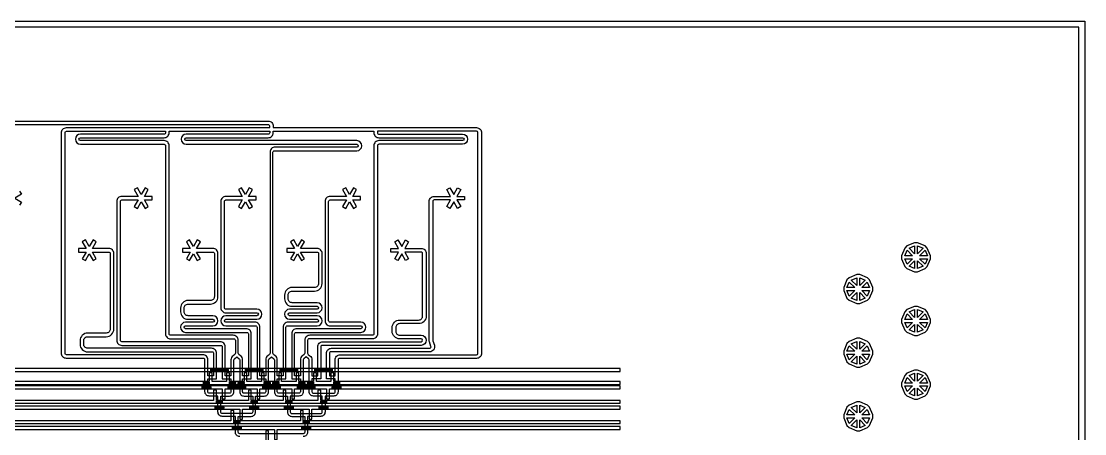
# Model space of a CAD drawing. Extents: x 0 to 194465, y -118660 to 40475.
# Drawn here: x 21262 to 58025, y 26222 to 40475 of the extents above; entities that cross this region are included whole.
import ezdxf

# ---------------------------------------------------------------- set-up
doc = ezdxf.new("R2010")
doc.units = 13
doc.layers.add('Control 2 - Push down', color=1, linetype='Continuous')
doc.layers.add('Flow', color=5, linetype='Continuous')

msp = doc.modelspace()

# ---------------------------------------------------------------- linework, layer by layer
at = {"layer": 'Control 2 - Push down'}
for points in [[(200, 40075.383035), (200, 200), (57825.000002, 200), (57825.000002, 40275.383035), (0, 40275.383035), (0, 40475.383035), (58025.000002, 40475.383035), (58025.000002, 0), (0, 0), (0, 40075.383035)], [(52583.806736, 32639.718339), (52513.096058, 32710.429017), (52244.898006, 32821.520288), (52144.898006, 32821.520288), (51876.699954, 32710.429017), (51805.989276, 32639.718339), (51694.898006, 32371.520288), (51694.898006, 32271.520288), (51805.989276, 32003.322236), (51876.699955, 31932.611558), (52144.898006, 31821.520288), (52244.898006, 31821.520288), (52513.096058, 31932.611558), (52583.806736, 32003.322236), (52694.898006, 32271.520288), (52694.898006, 32371.520288)], [(51803.137226, 32371.520288), (51882.525963, 32563.181653), (52074.187328, 32371.520288)], [(52144.898006, 32442.230966), (51953.236641, 32633.892331), (52144.898006, 32713.281068)], [(52244.898006, 32713.281068), (52436.559371, 32633.892331), (52244.898006, 32442.230966)], [(52507.270049, 32563.181653), (52586.658786, 32371.520288), (52315.608684, 32371.520288)], [(51803.137226, 32271.520288), (52074.187328, 32271.520288), (51882.525963, 32079.858923)], [(51953.236641, 32009.148245), (52144.898006, 32200.80961), (52144.898006, 31929.759508)], [(52244.898006, 31929.759508), (52244.898006, 32200.80961), (52436.559371, 32009.148245)], [(52315.608684, 32271.520288), (52586.658786, 32271.520288), (52507.270049, 32079.858923)], [(50583.806736, 31539.718339), (50513.096058, 31610.429017), (50244.898006, 31721.520288), (50144.898006, 31721.520288), (49876.699955, 31610.429017), (49805.989276, 31539.718339), (49694.898006, 31271.520287), (49694.898006, 31171.520287), (49805.989276, 30903.322236), (49876.699955, 30832.611558), (50144.898006, 30721.520287), (50244.898006, 30721.520287), (50513.096058, 30832.611558), (50583.806736, 30903.322236), (50694.898006, 31171.520288), (50694.898006, 31271.520288)], [(49803.137226, 31271.520288), (49882.525963, 31463.181653), (50074.187328, 31271.520288)], [(50144.898006, 31342.230966), (49953.236641, 31533.892331), (50144.898006, 31613.281068)], [(50244.898006, 31613.281068), (50436.559371, 31533.892331), (50244.898006, 31342.230966)], [(50507.270049, 31463.181653), (50586.658786, 31271.520288), (50315.608684, 31271.520288)], [(49803.137226, 31171.520287), (50074.187328, 31171.520288), (49882.525963, 30979.858922)], [(49953.236641, 30909.148244), (50144.898006, 31100.809609), (50144.898006, 30829.759508)], [(50244.898006, 30829.759508), (50244.898006, 31100.809609), (50436.559371, 30909.148244)], [(50315.608684, 31171.520288), (50586.658786, 31171.520288), (50507.270049, 30979.858922)], [(52583.806736, 30439.718339), (52513.096058, 30510.429017), (52244.898006, 30621.520288), (52144.898006, 30621.520288), (51876.699955, 30510.429017), (51805.989277, 30439.718339), (51694.898006, 30171.520288), (51694.898006, 30071.520288), (51805.989277, 29803.322236), (51876.699955, 29732.611558), (52144.898006, 29621.520288), (52244.898006, 29621.520288), (52513.096058, 29732.611558), (52583.806736, 29803.322236), (52694.898006, 30071.520288), (52694.898006, 30171.520288)], [(52144.898006, 30242.230966), (51953.236641, 30433.892331), (52144.898006, 30513.281068)], [(52244.898006, 30513.281068), (52436.559371, 30433.892331), (52244.898006, 30242.230966)], [(51803.137226, 30171.520288), (51882.525963, 30363.181653), (52074.187328, 30171.520288)], [(52507.270049, 30363.181653), (52586.658786, 30171.520288), (52315.608684, 30171.520288)], [(51803.137226, 30071.520288), (52074.187328, 30071.520288), (51882.525963, 29879.858923)], [(51953.236641, 29809.148245), (52144.898006, 30000.80961), (52144.898006, 29729.759508)], [(52244.898006, 29729.759508), (52244.898006, 30000.80961), (52436.559371, 29809.148245)], [(52315.608684, 30071.520288), (52586.658786, 30071.520288), (52507.27005, 29879.858923)], [(50583.806736, 29339.718339), (50513.096058, 29410.429017), (50244.898006, 29521.520288), (50144.898006, 29521.520288), (49876.699955, 29410.429017), (49805.989277, 29339.718339), (49694.898006, 29071.520287), (49694.898006, 28971.520287), (49805.989277, 28703.322236), (49876.699955, 28632.611558), (50144.898006, 28521.520287), (50244.898006, 28521.520287), (50513.096058, 28632.611558), (50583.806736, 28703.322236), (50694.898006, 28971.520288), (50694.898006, 29071.520288)], [(50144.898006, 29142.230966), (49953.236641, 29333.892331), (50144.898006, 29413.281068)], [(50244.898006, 29413.281068), (50436.559371, 29333.892331), (50244.898006, 29142.230966)], [(49803.137226, 29071.520288), (49882.525963, 29263.181653), (50074.187328, 29071.520288)], [(50507.27005, 29263.181653), (50586.658786, 29071.520288), (50315.608685, 29071.520288)], [(49803.137226, 28971.520287), (50074.187328, 28971.520288), (49882.525963, 28779.858922)], [(49953.236641, 28709.148244), (50144.898006, 28900.809609), (50144.898006, 28629.759508)], [(50244.898006, 28629.759508), (50244.898006, 28900.809609), (50436.559372, 28709.148244)], [(50315.608685, 28971.520288), (50586.658786, 28971.520288), (50507.27005, 28779.858922)], [(41962.498876, 28473.1072), (9590.709554, 28473.1072), (9590.709554, 28473.1072), (9590.709554, 28373.1072), (41962.498876, 28373.1072)], [(52583.806736, 28239.718339), (52513.096058, 28310.429017), (52244.898006, 28421.520288), (52144.898006, 28421.520288), (51876.699955, 28310.429017), (51805.989277, 28239.718339), (51694.898006, 27971.520288), (51694.898006, 27871.520288), (51805.989277, 27603.322236), (51876.699955, 27532.611558), (52144.898007, 27421.520288), (52244.898007, 27421.520288), (52513.096058, 27532.611558), (52583.806736, 27603.322236), (52694.898007, 27871.520288), (52694.898007, 27971.520288)], [(52144.898006, 28042.230966), (51953.236641, 28233.892331), (52144.898006, 28313.281068)], [(52244.898006, 28313.281068), (52436.559372, 28233.892331), (52244.898006, 28042.230966)], [(51803.137226, 27971.520288), (51882.525963, 28163.181653), (52074.187328, 27971.520288)], [(52507.27005, 28163.181653), (52586.658787, 27971.520288), (52315.608685, 27971.520288)], [(41962.498876, 27373.1072), (31612.498876, 27373.1072), (31612.498876, 27723.1072), (31512.498876, 27723.1072), (31512.498876, 27373.1072), (30412.498876, 27373.1072), (30412.498876, 27723.1072), (30312.498876, 27723.1072), (30312.498876, 27373.1072), (29212.498876, 27373.1072), (29212.498876, 27723.1072), (29112.498876, 27723.1072), (29112.498876, 27373.1072), (28012.498876, 27373.1072), (28012.498876, 27723.1072), (27912.498876, 27723.1072), (27912.498876, 27373.1072), (13632.498876, 27373.1072), (13632.498876, 25173.1072), (11590.709554, 25173.1072), (11590.709554, 25073.1072), (13732.498876, 25073.1072), (13732.498876, 27273.1072), (41962.498876, 27273.1072)], [(51803.137226, 27871.520288), (52074.187328, 27871.520288), (51882.525963, 27679.858923)], [(51953.236641, 27609.148245), (52144.898007, 27800.80961), (52144.898007, 27529.759508)], [(52244.898007, 27529.759508), (52244.898007, 27800.80961), (52436.559372, 27609.148245)], [(52315.608685, 27871.520288), (52586.658787, 27871.520288), (52507.27005, 27679.858923)], [(50583.806736, 27139.718339), (50513.096058, 27210.429017), (50244.898007, 27321.520288), (50144.898007, 27321.520288), (49876.699955, 27210.429017), (49805.989277, 27139.718339), (49694.898007, 26871.520287), (49694.898007, 26771.520287), (49805.989277, 26503.322236), (49876.699955, 26432.611558), (50144.898007, 26321.520287), (50244.898007, 26321.520287), (50513.096058, 26432.611558), (50583.806736, 26503.322236), (50694.898007, 26771.520288), (50694.898007, 26871.520288)], [(50144.898007, 26942.230966), (49953.236641, 27133.892331), (50144.898007, 27213.281068)], [(50244.898007, 27213.281068), (50436.559372, 27133.892331), (50244.898007, 26942.230966)], [(14032.498876, 27073.1072), (28812.498876, 27073.1072), (28812.498876, 26723.1072), (28912.498876, 26723.1072), (28912.498876, 27073.1072), (31212.498876, 27073.1072), (31212.498876, 26723.1072), (31312.498876, 26723.1072), (31312.498876, 27073.1072), (41962.498876, 27073.1072), (41962.498876, 27173.1072), (13932.498876, 27173.1072), (13932.498876, 24073.1072), (9590.709554, 24073.1072), (9590.709554, 23973.1072), (14032.498876, 23973.1072)], [(41962.498876, 26573.1072), (41962.498876, 26673.1072), (31012.498876, 26673.1072), (31012.498876, 27023.1072), (30912.498876, 27023.1072), (30912.498876, 26673.1072), (28612.498876, 26673.1072), (28612.498876, 27023.1072), (28512.498876, 27023.1072), (28512.498876, 26673.1072), (14232.498876, 26673.1072), (14232.498876, 22973.1072), (11590.709554, 22973.1072), (11590.709554, 22873.1072), (14332.498876, 22873.1072), (14332.498876, 26573.1072)], [(49803.137227, 26871.520288), (49882.525963, 27063.181653), (50074.187328, 26871.520288)], [(50507.27005, 27063.181653), (50586.658787, 26871.520288), (50315.608685, 26871.520288)], [(41962.498876, 26473.1072), (14532.498876, 26473.1072), (14532.498876, 21873.1072), (9590.709554, 21873.1072), (9590.709554, 21773.1072), (14632.498876, 21773.1072), (14632.498876, 26373.1072), (30012.498876, 26373.1072), (30012.498876, 26023.1072), (30112.498876, 26023.1072), (30112.498876, 26373.1072), (41962.498876, 26373.1072)], [(49803.137227, 26771.520287), (50074.187328, 26771.520288), (49882.525963, 26579.858922)], [(49953.236642, 26509.148244), (50144.898007, 26700.809609), (50144.898007, 26429.759508)], [(50244.898007, 26429.759508), (50244.898007, 26700.809609), (50436.559372, 26509.148244)], [(50315.608685, 26771.520288), (50586.658787, 26771.520288), (50507.27005, 26579.858922)], [(41962.498876, 25873.1072), (41962.498876, 25973.1072), (29812.498876, 25973.1072), (29812.498876, 26323.1072), (29712.498876, 26323.1072), (29712.498876, 25973.1072), (14832.498876, 25973.1072), (14832.498876, 20773.1072), (11590.709554, 20773.1072), (11590.709554, 20673.1072), (14932.498876, 20673.1072), (14932.498876, 25873.1072)]]:
    msp.add_lwpolyline(points, close=True, dxfattribs=at)
for points in [[(13132.498876, 27923.1072), (41962.498876, 27923.1072), (41962.498876, 27923.1072), (41962.498876, 28023.1072), (32062.498876, 28023.1072), (32062.498876, 28323.1072), (31962.498876, 28323.1072), (31962.498876, 28023.1072), (31462.498876, 28023.1072), (31462.498876, 28323.1072), (31362.498876, 28323.1072), (31362.498876, 28023.1072), (30862.498876, 28023.1072), (30862.498876, 28323.1072), (30762.498876, 28323.1072), (30762.498876, 28023.1072), (30262.498876, 28023.1072), (30262.498876, 28323.1072), (30162.498876, 28323.1072), (30162.498876, 28023.1072), (29662.498876, 28023.1072), (29662.498876, 28323.1072), (29562.498876, 28323.1072), (29562.498876, 28023.1072), (29062.498876, 28023.1072), (29062.498876, 28323.1072), (28962.498876, 28323.1072), (28962.498876, 28023.1072), (28462.498876, 28023.1072), (28462.498876, 28323.1072), (28362.498876, 28323.1072), (28362.498876, 28023.1072), (27862.498876, 28023.1072), (27862.498876, 28323.1072), (27762.498876, 28323.1072), (27762.498876, 28023.1072), (13032.498876, 28023.1072)], [(13432.498876, 27773.1072), (28212.498876, 27773.1072), (28212.498876, 27423.1072), (28312.498876, 27423.1072), (28312.498876, 27773.1072), (29412.498876, 27773.1072), (29412.498876, 27423.1072), (29512.498876, 27423.1072), (29512.498876, 27773.1072), (30612.498876, 27773.1072), (30612.498876, 27423.1072), (30712.498876, 27423.1072), (30712.498876, 27773.1072), (31812.498876, 27773.1072), (31812.498876, 27423.1072), (31912.498876, 27423.1072), (31912.498876, 27773.1072), (41962.498876, 27773.1072), (41962.498876, 27873.1072), (41962.498876, 27873.1072), (13332.498876, 27873.1072)]]:
    msp.add_lwpolyline(points, dxfattribs=at)
for points in [[(28399.998876, 28393.1072), (27824.998876, 28393.1072, -0.414214), (27812.498876, 28405.6072), (27812.498876, 28440.6072, -0.414214), (27824.998876, 28453.1072), (28399.998876, 28453.1072, -0.414214), (28412.498876, 28440.6072), (28412.498876, 28405.6072, -0.414214)], [(29599.998876, 28393.1072), (29024.998876, 28393.1072, -0.414214), (29012.498876, 28405.6072), (29012.498876, 28440.6072, -0.414214), (29024.998876, 28453.1072), (29599.998876, 28453.1072, -0.414214), (29612.498876, 28440.6072), (29612.498876, 28405.6072, -0.414214)], [(30799.998876, 28393.1072), (30224.998876, 28393.1072, -0.414214), (30212.498876, 28405.6072), (30212.498876, 28440.6072, -0.414214), (30224.998876, 28453.1072), (30799.998876, 28453.1072, -0.414214), (30812.498876, 28440.6072), (30812.498876, 28405.6072, -0.414214)], [(31999.998876, 28393.1072), (31424.998876, 28393.1072, -0.414214), (31412.498876, 28405.6072), (31412.498876, 28440.6072, -0.414214), (31424.998876, 28453.1072), (31999.998876, 28453.1072, -0.414214), (32012.498876, 28440.6072), (32012.498876, 28405.6072, -0.414214)], [(27574.998876, 27943.1072, -0.414214), (27562.498876, 27955.6072), (27562.498876, 27990.6072, -0.414214), (27574.998876, 28003.1072), (27749.998876, 28003.1072, -0.414214), (27762.498876, 27990.6072), (27762.498876, 27955.6072, -0.414214), (27749.998876, 27943.1072)], [(28474.998876, 27943.1072, -0.414214), (28462.498876, 27955.6072), (28462.498876, 27990.6072, -0.414214), (28474.998876, 28003.1072), (28649.998876, 28003.1072, -0.414214), (28662.498876, 27990.6072), (28662.498876, 27955.6072, -0.414214), (28649.998876, 27943.1072)], [(28774.998876, 27943.1072, -0.414214), (28762.498876, 27955.6072), (28762.498876, 27990.6072, -0.414214), (28774.998876, 28003.1072), (28949.998876, 28003.1072, -0.414214), (28962.498876, 27990.6072), (28962.498876, 27955.6072, -0.414214), (28949.998876, 27943.1072)], [(29674.998876, 27943.1072, -0.414214), (29662.498876, 27955.6072), (29662.498876, 27990.6072, -0.414214), (29674.998876, 28003.1072), (29849.998876, 28003.1072, -0.414214), (29862.498876, 27990.6072), (29862.498876, 27955.6072, -0.414214), (29849.998876, 27943.1072)], [(29974.998876, 27943.1072, -0.414214), (29962.498876, 27955.6072), (29962.498876, 27990.6072, -0.414214), (29974.998876, 28003.1072), (30149.998876, 28003.1072, -0.414214), (30162.498876, 27990.6072), (30162.498876, 27955.6072, -0.414214), (30149.998876, 27943.1072)], [(30874.998876, 27943.1072, -0.414214), (30862.498876, 27955.6072), (30862.498876, 27990.6072, -0.414214), (30874.998876, 28003.1072), (31049.998876, 28003.1072, -0.414214), (31062.498876, 27990.6072), (31062.498876, 27955.6072, -0.414214), (31049.998876, 27943.1072)], [(31174.998876, 27943.1072, -0.414214), (31162.498876, 27955.6072), (31162.498876, 27990.6072, -0.414214), (31174.998876, 28003.1072), (31349.998876, 28003.1072, -0.414214), (31362.498876, 27990.6072), (31362.498876, 27955.6072, -0.414214), (31349.998876, 27943.1072)], [(32074.998876, 27943.1072, -0.414214), (32062.498876, 27955.6072), (32062.498876, 27990.6072, -0.414214), (32074.998876, 28003.1072), (32249.998876, 28003.1072, -0.414214), (32262.498876, 27990.6072), (32262.498876, 27955.6072, -0.414214), (32249.998876, 27943.1072)], [(27799.998876, 27793.1072), (27524.998876, 27793.1072, -0.414214), (27512.498876, 27805.6072), (27512.498876, 27840.6072, -0.414214), (27524.998876, 27853.1072), (27799.998876, 27853.1072, -0.414214), (27812.498876, 27840.6072), (27812.498876, 27805.6072, -0.414214)], [(28999.998876, 27793.1072), (28424.998876, 27793.1072, -0.414214), (28412.498876, 27805.6072), (28412.498876, 27840.6072, -0.414214), (28424.998876, 27853.1072), (28999.998876, 27853.1072, -0.414214), (29012.498876, 27840.6072), (29012.498876, 27805.6072, -0.414214)], [(30199.998876, 27793.1072), (29624.998876, 27793.1072, -0.414214), (29612.498876, 27805.6072), (29612.498876, 27840.6072, -0.414214), (29624.998876, 27853.1072), (30199.998876, 27853.1072, -0.414214), (30212.498876, 27840.6072), (30212.498876, 27805.6072, -0.414214)], [(31399.998876, 27793.1072), (30824.998876, 27793.1072, -0.414214), (30812.498876, 27805.6072), (30812.498876, 27840.6072, -0.414214), (30824.998876, 27853.1072), (31399.998876, 27853.1072, -0.414214), (31412.498876, 27840.6072), (31412.498876, 27805.6072, -0.414214)], [(32299.998876, 27793.1072), (32024.998876, 27793.1072, -0.414214), (32012.498876, 27805.6072), (32012.498876, 27840.6072, -0.414214), (32024.998876, 27853.1072), (32299.998876, 27853.1072, -0.414214), (32312.498876, 27840.6072), (32312.498876, 27805.6072, -0.414214)], [(28199.998876, 27293.1072), (28024.998876, 27293.1072, -0.414214), (28012.498876, 27305.6072), (28012.498876, 27340.6072, -0.414214), (28024.998876, 27353.1072), (28199.998876, 27353.1072, -0.414214), (28212.498876, 27340.6072), (28212.498876, 27305.6072, -0.414214)], [(29399.998876, 27293.1072), (29224.998876, 27293.1072, -0.414214), (29212.498876, 27305.6072), (29212.498876, 27340.6072, -0.414214), (29224.998876, 27353.1072), (29399.998876, 27353.1072, -0.414214), (29412.498876, 27340.6072), (29412.498876, 27305.6072, -0.414214)], [(30599.998876, 27293.1072), (30424.998876, 27293.1072, -0.414214), (30412.498876, 27305.6072), (30412.498876, 27340.6072, -0.414214), (30424.998876, 27353.1072), (30599.998876, 27353.1072, -0.414214), (30612.498876, 27340.6072), (30612.498876, 27305.6072, -0.414214)], [(31799.998876, 27293.1072), (31624.998876, 27293.1072, -0.414214), (31612.498876, 27305.6072), (31612.498876, 27340.6072, -0.414214), (31624.998876, 27353.1072), (31799.998876, 27353.1072, -0.414214), (31812.498876, 27340.6072), (31812.498876, 27305.6072, -0.414214)], [(27962.498876, 27105.6072), (27962.498876, 27140.6072, -0.414214), (27974.998876, 27153.1072), (28249.998876, 27153.1072, -0.414214), (28262.498876, 27140.6072), (28262.498876, 27105.6072, -0.414214), (28249.998876, 27093.1072), (27974.998876, 27093.1072, -0.414214)], [(29162.498876, 27105.6072), (29162.498876, 27140.6072, -0.414214), (29174.998876, 27153.1072), (29449.998876, 27153.1072, -0.414214), (29462.498876, 27140.6072), (29462.498876, 27105.6072, -0.414214), (29449.998876, 27093.1072), (29174.998876, 27093.1072, -0.414214)], [(30362.498876, 27105.6072), (30362.498876, 27140.6072, -0.414214), (30374.998876, 27153.1072), (30649.998876, 27153.1072, -0.414214), (30662.498876, 27140.6072), (30662.498876, 27105.6072, -0.414214), (30649.998876, 27093.1072), (30374.998876, 27093.1072, -0.414214)], [(31562.498876, 27105.6072), (31562.498876, 27140.6072, -0.414214), (31574.998876, 27153.1072), (31849.998876, 27153.1072, -0.414214), (31862.498876, 27140.6072), (31862.498876, 27105.6072, -0.414214), (31849.998876, 27093.1072), (31574.998876, 27093.1072, -0.414214)], [(28799.998876, 26593.1072), (28624.998876, 26593.1072, -0.414214), (28612.498876, 26605.6072), (28612.498876, 26640.6072, -0.414214), (28624.998876, 26653.1072), (28799.998876, 26653.1072, -0.414214), (28812.498876, 26640.6072), (28812.498876, 26605.6072, -0.414214)], [(31199.998876, 26593.1072), (31024.998876, 26593.1072, -0.414214), (31012.498876, 26605.6072), (31012.498876, 26640.6072, -0.414214), (31024.998876, 26653.1072), (31199.998876, 26653.1072, -0.414214), (31212.498876, 26640.6072), (31212.498876, 26605.6072, -0.414214)], [(28562.498876, 26405.6072), (28562.498876, 26440.6072, -0.414214), (28574.998876, 26453.1072), (28849.998876, 26453.1072, -0.414214), (28862.498876, 26440.6072), (28862.498876, 26405.6072, -0.414214), (28849.998876, 26393.1072), (28574.998876, 26393.1072, -0.414214)], [(30962.498876, 26405.6072), (30962.498876, 26440.6072, -0.414214), (30974.998876, 26453.1072), (31249.998876, 26453.1072, -0.414214), (31262.498876, 26440.6072), (31262.498876, 26405.6072, -0.414214), (31249.998876, 26393.1072), (30974.998876, 26393.1072, -0.414214)]]:
    msp.add_lwpolyline(points, format="xyb", close=True, dxfattribs=at)
at = {"layer": 'Flow'}
for points in [[(21024.997752, 37025.60836), (29799.997752, 37025.60836, -0.414214), (29974.997752, 36850.60836), (29974.997752, 36800.60836), (36999.997752, 36800.60836, -0.414214), (37174.997752, 36625.60836), (37174.997752, 29000.60836, -0.414214), (36999.997752, 28825.60836), (32262.498876, 28825.60836, 0.414214), (32212.498876, 28775.60836), (32212.498876, 28723.1072), (32212.498876, 27673.1072, -0.414214), (32062.498876, 27523.1072), (31762.498876, 27523.1072), (31762.498876, 26973.1072, -0.414214), (31612.498876, 26823.1072), (31162.498876, 26823.1072), (31162.498876, 26273.1072, -0.414214), (31012.498876, 26123.1072)], [(28812.498876, 26123.1072, -0.414214), (28662.498876, 26273.1072), (28662.498876, 26823.1072), (28212.498876, 26823.1072, -0.414214), (28062.498876, 26973.1072), (28062.498876, 27523.1072), (27762.498876, 27523.1072, -0.414214), (27612.498876, 27673.1072), (27612.498876, 28723.1072), (27612.498876, 28775.60836, 0.414214), (27562.498876, 28825.60836), (22824.997752, 28825.60836, -0.414214), (22649.997752, 29000.60836), (22649.997752, 36625.60836, -0.414214), (22824.997752, 36800.60836), (29849.997752, 36800.60836), (29849.997752, 36850.60836, 0.414214), (29799.997752, 36900.60836), (21024.997752, 36900.60836, 0.414214)]]:
    msp.add_lwpolyline(points, format="xyb", dxfattribs=at)
for points in [[(24687.497752, 34250.60836, -0.414214), (24737.497752, 34300.60836), (25304.244577, 34300.60836), (25170.871165, 34069.598834), (25279.12434, 34007.098834), (25412.497752, 34238.10836), (25545.871165, 34007.098834), (25654.12434, 34069.598834), (25520.750928, 34300.60836), (25787.497752, 34300.60836), (25787.497752, 34425.60836), (25520.750928, 34425.60836), (25654.12434, 34656.617886), (25545.871165, 34719.117886), (25412.497752, 34488.10836), (25279.12434, 34719.117886), (25170.871165, 34656.617886), (25304.244577, 34425.60836), (24737.497752, 34425.60836, 0.414214), (24562.497752, 34250.60836), (24562.497752, 29450.60836, 0.414214), (24737.497752, 29275.60836), (28162.497752, 29275.60836, -0.414214), (28212.497752, 29225.60836), (28212.498876, 28723.1072), (28212.498876, 28123.1072), (28512.498876, 28123.1072), (28512.498876, 27673.1072, -0.414214), (28462.498876, 27623.1072), (27762.498876, 27623.1072, -0.414214), (27712.498876, 27673.1072), (27712.498876, 28123.1072), (28012.498876, 28123.1072), (28012.498876, 28723.1072), (28012.498876, 29000.60836, 0.414214), (27837.498876, 29175.60836), (23557.879352, 29175.60836, -0.414214), (23420.379352, 29313.10836), (23420.379352, 29438.10836, -0.414214), (23557.879352, 29575.60836), (24199.997752, 29575.60836, 0.414214), (24462.497752, 29838.10836), (24462.497752, 32450.60836, 0.414214), (24287.497752, 32625.60836), (23720.750928, 32625.60836), (23854.12434, 32856.617886), (23745.871165, 32919.117886), (23612.497752, 32688.10836), (23479.12434, 32919.117886), (23370.871165, 32856.617886), (23504.244577, 32625.60836), (23237.497752, 32625.60836), (23237.497752, 32500.60836), (23504.244577, 32500.60836), (23370.871165, 32269.598834), (23479.12434, 32207.098834), (23612.497752, 32438.10836), (23745.871165, 32207.098834), (23854.12434, 32269.598834), (23720.750928, 32500.60836), (24287.497752, 32500.60836, -0.414214), (24337.497752, 32450.60836), (24337.497752, 29838.10836, -0.414214), (24199.997752, 29700.60836), (23557.879352, 29700.60836, 0.414214), (23295.379352, 29438.10836), (23295.379352, 29313.10836, 0.414214), (23557.879352, 29050.60836), (27862.498876, 29050.60836, -0.414214), (27912.498876, 29000.60836), (27912.498876, 28723.1072), (27912.498876, 28223.1072), (27712.498876, 28223.1072), (27712.498876, 28723.1072), (27712.498876, 28775.60836, 0.414214), (27537.498876, 28950.60836), (22824.997752, 28950.60836, -0.414214), (22774.997752, 29000.60836), (22774.997752, 36625.60836, -0.414214), (22824.997752, 36675.60836), (26249.997752, 36675.60836), (26249.997752, 36625.60836, -0.414214), (26199.997752, 36575.60836), (23306.897752, 36575.60836, 1), (23306.897752, 36225.60836), (26199.997752, 36225.60836, -0.414214), (26249.997752, 36175.60836), (26249.997752, 29675.60836, 0.414214), (26424.997752, 29500.60836), (28612.497752, 29500.60836, -0.414214), (28662.497752, 29450.60836), (28662.497752, 29000.60836, -0.236068), (28642.497752, 28960.60836), (28582.497752, 28915.60836, 0.236068), (28512.497752, 28775.60836), (28512.498876, 28723.1072), (28512.498876, 28223.1072), (28312.498876, 28223.1072), (28312.498876, 28723.1072), (28312.497752, 29225.60836, 0.414214), (28137.497752, 29400.60836), (24737.497752, 29400.60836, -0.414214), (24687.497752, 29450.60836)], [(29862.498876, 35950.60836), (29862.498876, 29000.60836, -0.236068), (29842.498876, 28960.60836), (29782.498876, 28915.60836, 0.236068), (29712.498876, 28775.60836), (29712.498876, 28723.1072), (29712.498876, 28223.1072), (29512.498876, 28223.1072), (29512.498876, 28723.1072), (29512.497752, 29900.60836, 0.414214), (29337.497752, 30075.60836), (28337.497752, 30075.60836, -1), (28337.497752, 30175.60836), (29409.067752, 30175.60836, 1), (29409.067752, 30525.60836), (28337.497752, 30525.60836, -0.414214), (28287.497752, 30575.60836), (28287.497752, 34250.60836, -0.414214), (28337.497752, 34300.60836), (28904.244577, 34300.60836), (28770.871165, 34069.598834), (28879.12434, 34007.098834), (29012.497752, 34238.10836), (29145.871165, 34007.098834), (29254.12434, 34069.598834), (29120.750928, 34300.60836), (29387.497752, 34300.60836), (29387.497752, 34425.60836), (29120.750928, 34425.60836), (29254.12434, 34656.617886), (29145.871165, 34719.117886), (29012.497752, 34488.10836), (28879.12434, 34719.117886), (28770.871165, 34656.617886), (28904.244577, 34425.60836), (28337.497752, 34425.60836, 0.414214), (28162.497752, 34250.60836), (28162.497752, 30575.60836, 0.414214), (28337.497752, 30400.60836), (29409.067752, 30400.60836, -1), (29409.067752, 30300.60836), (28337.497752, 30300.60836, 1), (28337.497752, 29950.60836), (29362.497752, 29950.60836, -0.414214), (29412.497752, 29900.60836), (29412.498876, 28723.1072), (29412.498876, 28123.1072), (29712.498876, 28123.1072), (29712.498876, 27673.1072, -0.414214), (29662.498876, 27623.1072), (28962.498876, 27623.1072, -0.414214), (28912.498876, 27673.1072), (28912.498876, 28123.1072), (29212.498876, 28123.1072), (29212.498876, 28723.1072), (29212.497752, 29675.60836, 0.414214), (29037.497752, 29850.60836), (26943.153152, 29850.60836, -1), (26943.153152, 29950.60836), (27887.497752, 29950.60836, 1), (27887.497752, 30300.60836), (27030.653152, 30300.60836, -0.414214), (26893.153152, 30438.10836), (26893.153152, 30563.10836, -0.414214), (27030.653152, 30700.60836), (27799.997752, 30700.60836, 0.414214), (28062.497752, 30963.10836), (28062.497752, 32450.60836, 0.414214), (27887.497752, 32625.60836), (27320.750928, 32625.60836), (27454.12434, 32856.617886), (27345.871165, 32919.117886), (27212.497752, 32688.10836), (27079.12434, 32919.117886), (26970.871165, 32856.617886), (27104.244577, 32625.60836), (26837.497752, 32625.60836), (26837.497752, 32500.60836), (27104.244577, 32500.60836), (26970.871165, 32269.598834), (27079.12434, 32207.098834), (27212.497752, 32438.10836), (27345.871165, 32207.098834), (27454.12434, 32269.598834), (27320.750928, 32500.60836), (27887.497752, 32500.60836, -0.414214), (27937.497752, 32450.60836), (27937.497752, 30963.10836, -0.414214), (27799.997752, 30825.60836), (27030.653152, 30825.60836, 0.414214), (26768.153152, 30563.10836), (26768.153152, 30438.10836, 0.414214), (27030.653152, 30175.60836), (27887.497752, 30175.60836, -1), (27887.497752, 30075.60836), (26943.153152, 30075.60836, 1), (26943.153152, 29725.60836), (29062.497752, 29725.60836, -0.414214), (29112.497752, 29675.60836), (29112.498876, 28723.1072), (29112.498876, 28223.1072), (28912.498876, 28223.1072), (28912.498876, 28723.1072), (28912.497752, 28775.60836, 0.236068), (28842.497752, 28915.60836), (28782.497752, 28960.60836, -0.236068), (28762.497752, 29000.60836), (28762.497752, 29450.60836, 0.414214), (28587.497752, 29625.60836), (26424.997752, 29625.60836, -0.414214), (26374.997752, 29675.60836), (26374.997752, 36175.60836, 0.414214), (26199.997752, 36350.60836), (23306.897752, 36350.60836, -1), (23306.897752, 36450.60836), (26199.997752, 36450.60836, 0.414214), (26374.997752, 36625.60836), (26374.997752, 36675.60836), (29849.997752, 36675.60836), (29849.997752, 36625.60836, -0.414214), (29799.997752, 36575.60836), (26965.947752, 36575.60836, 1), (26965.947752, 36225.60836), (32859.047752, 36225.60836, -1), (32859.047752, 36125.60836), (30037.497752, 36125.60836, 0.414214), (29862.497752, 35950.60836)], [(29962.497752, 35950.60836, -0.414214), (30012.497752, 36000.60836), (32859.047752, 36000.60836, 1), (32859.047752, 36350.60836), (26965.947752, 36350.60836, -1), (26965.947752, 36450.60836), (29799.997752, 36450.60836, 0.414214), (29974.997752, 36625.60836), (29974.997752, 36675.60836), (33449.997752, 36675.60836), (33449.997752, 36625.60836, 0.414214), (33624.997752, 36450.60836), (36518.097752, 36450.60836, -1), (36518.097752, 36350.60836), (33624.997752, 36350.60836, 0.414214), (33449.997752, 36175.60836), (33449.997752, 29675.60836, -0.414214), (33399.997752, 29625.60836), (31237.5, 29625.60836, 0.414214), (31062.5, 29450.60836), (31062.5, 29000.60836, -0.236068), (31042.5, 28960.60836), (30982.5, 28915.60836, 0.236068), (30912.5, 28775.60836), (30912.498876, 28723.1072), (30912.498876, 28223.1072), (30712.498876, 28223.1072), (30712.498876, 28723.1072), (30712.5, 29675.60836, -0.414214), (30762.5, 29725.60836), (32998.277752, 29725.60836, 1), (32998.277752, 30075.60836), (31937.497752, 30075.60836, -0.414214), (31887.497752, 30125.60836), (31887.497752, 34250.60836, -0.414214), (31937.497752, 34300.60836), (32504.244577, 34300.60836), (32370.871165, 34069.598834), (32479.12434, 34007.098834), (32612.497752, 34238.10836), (32745.871165, 34007.098834), (32854.12434, 34069.598834), (32720.750928, 34300.60836), (32987.497752, 34300.60836), (32987.497752, 34425.60836), (32720.750928, 34425.60836), (32854.12434, 34656.617886), (32745.871165, 34719.117886), (32612.497752, 34488.10836), (32479.12434, 34719.117886), (32370.871165, 34656.617886), (32504.244577, 34425.60836), (31937.497752, 34425.60836, 0.414214), (31762.497752, 34250.60836), (31762.497752, 30125.60836, 0.414214), (31937.497752, 29950.60836), (32998.277752, 29950.60836, -1), (32998.277752, 29850.60836), (30787.5, 29850.60836, 0.414214), (30612.5, 29675.60836), (30612.498876, 28723.1072), (30612.498876, 28123.1072), (30912.498876, 28123.1072), (30912.498876, 27673.1072, -0.414214), (30862.498876, 27623.1072), (30162.498876, 27623.1072, -0.414214), (30112.498876, 27673.1072), (30112.498876, 28123.1072), (30412.498876, 28123.1072), (30412.498876, 28723.1072), (30412.5, 29900.60836, -0.414214), (30462.5, 29950.60836), (31487.497752, 29950.60836, 1), (31487.497752, 30300.60836), (30537.760452, 30300.60836, -1), (30537.760452, 30400.60836), (31487.497752, 30400.60836, 1), (31487.497752, 30750.60836), (30625.260452, 30750.60836), (30625.260452, 30750.60836, -0.414214), (30487.760452, 30888.10836), (30487.760452, 31013.10836, -0.414214), (30625.260452, 31150.60836), (31399.997752, 31150.60836, 0.414214), (31662.497752, 31413.10836), (31662.497752, 32450.60836, 0.414214), (31487.497752, 32625.60836), (30920.750928, 32625.60836), (31054.12434, 32856.617886), (30945.871165, 32919.117886), (30812.497752, 32688.10836), (30679.12434, 32919.117886), (30570.871165, 32856.617886), (30704.244577, 32625.60836), (30437.497752, 32625.60836), (30437.497752, 32500.60836), (30704.244577, 32500.60836), (30570.871165, 32269.598834), (30679.12434, 32207.098834), (30812.497752, 32438.10836), (30945.871165, 32207.098834), (31054.12434, 32269.598834), (30920.750928, 32500.60836), (31487.497752, 32500.60836, -0.414214), (31537.497752, 32450.60836), (31537.497752, 31413.10836, -0.414214), (31399.997752, 31275.60836), (30625.260452, 31275.60836, 0.414214), (30362.760452, 31013.10836), (30362.760452, 30888.10836, 0.414214), (30625.260452, 30625.60836), (31487.497752, 30625.60836, -1), (31487.497752, 30525.60836), (30537.760452, 30525.60836, 1), (30537.760452, 30175.60836), (31487.497752, 30175.60836, -1), (31487.497752, 30075.60836), (30487.5, 30075.60836, 0.414214), (30312.5, 29900.60836), (30312.498876, 28723.1072), (30312.498876, 28223.1072), (30112.498876, 28223.1072), (30112.498876, 28723.1072), (30112.498876, 28775.60836, 0.236068), (30042.498876, 28915.60836), (29982.498876, 28960.60836, -0.236068), (29962.498876, 29000.60836), (29962.498876, 35950.60836)], [(35487.497752, 34250.608236), (35487.497752, 29450.60836, 0.083522), (35490.249621, 29434.249444), (35542.664234, 29282.864565, -0.515573), (35377.295776, 29050.60836), (31962.498876, 29050.60836, 0.414214), (31912.498876, 29000.60836), (31912.498876, 28723.1072), (31912.498876, 28223.1072), (32112.498876, 28223.1072), (32112.498876, 28723.1072), (32112.498876, 28775.60836, -0.414214), (32287.498876, 28950.60836), (36999.997752, 28950.60836, 0.414214), (37049.997752, 29000.60836), (37049.997752, 36625.60836, 0.414214), (36999.997752, 36675.60836), (33574.997752, 36675.60836), (33574.997752, 36625.60836, 0.414214), (33624.997752, 36575.60836), (36518.097752, 36575.60836, -1), (36518.097752, 36225.60836), (33624.997752, 36225.60836, 0.414214), (33574.997752, 36175.60836), (33574.997752, 29675.60836, -0.414214), (33399.997752, 29500.60836), (31212.5, 29500.60836, 0.414214), (31162.5, 29450.60836), (31162.5, 29000.60836, 0.236068), (31182.5, 28960.60836), (31242.5, 28915.60836, -0.236068), (31312.5, 28775.60836), (31312.498876, 28723.1072), (31312.498876, 28223.1072), (31512.498876, 28223.1072), (31512.498876, 28723.1072), (31512.5, 29225.60836, -0.414214), (31687.5, 29400.60836), (35087.497752, 29400.60836, 1), (35087.497752, 29500.60836), (34347.093952, 29500.60836, -0.414214), (34084.593952, 29763.10836), (34084.593952, 29888.10836, -0.414214), (34347.093952, 30150.60836), (34999.997752, 30150.60836, 0.414214), (35137.497752, 30288.10836), (35137.497752, 32450.60836, 0.414214), (35087.497752, 32500.60836), (34520.750928, 32500.60836), (34654.12434, 32269.598834), (34545.871165, 32207.098834), (34412.497752, 32438.10836), (34279.12434, 32207.098834), (34170.871165, 32269.598834), (34304.244577, 32500.60836), (34037.497752, 32500.60836), (34037.497752, 32625.60836), (34304.244577, 32625.60836), (34170.871165, 32856.617886), (34279.12434, 32919.117886), (34412.497752, 32688.10836), (34545.871165, 32919.117886), (34654.12434, 32856.617886), (34520.750928, 32625.60836), (35087.497752, 32625.60836, -0.414214), (35262.497752, 32450.60836), (35262.497752, 30288.10836, -0.414214), (34999.997752, 30025.60836), (34347.093952, 30025.60836, 0.414214), (34209.593952, 29888.10836), (34209.593952, 29888.10836), (34209.593952, 29763.10836, 0.414214), (34347.093952, 29625.60836), (35087.497752, 29625.60836, -1), (35087.497752, 29275.60836), (31662.5, 29275.60836, 0.414214), (31612.5, 29225.60836), (31612.498876, 28723.1072), (31612.498876, 28123.1072), (31312.498876, 28123.1072), (31312.498876, 27673.1072, 0.414214), (31362.498876, 27623.1072), (32062.498876, 27623.1072, 0.414214), (32112.498876, 27673.1072), (32112.498876, 28123.1072), (31812.498876, 28123.1072), (31812.498876, 28723.1072), (31812.498876, 29000.60836, -0.414214), (31987.498876, 29175.60836), (35377.295776, 29175.60836, 0.515573), (35424.543907, 29241.967276), (35372.129294, 29393.352155), (35372.129294, 29393.352155, -0.083522), (35362.497752, 29450.60836), (35362.497752, 34250.60836, -0.414214), (35537.497752, 34425.60836), (36104.244577, 34425.60836), (35970.871165, 34656.617886), (36079.12434, 34719.117886), (36212.497752, 34488.10836), (36345.871165, 34719.117886), (36454.12434, 34656.617886), (36320.750928, 34425.60836), (36587.497752, 34425.60836), (36587.497752, 34300.60836), (36320.750928, 34300.60836), (36454.12434, 34069.598834), (36345.871165, 34007.098834), (36212.497752, 34238.10836), (36079.12434, 34007.098834), (35970.871165, 34069.598834), (36104.244577, 34300.60836), (35537.497752, 34300.60836, 0.414214), (35487.497752, 34250.60836)], [(28812.498876, 28723.1072), (28812.498876, 27673.1072, 0.414214), (28962.498876, 27523.1072), (29262.498876, 27523.1072), (29262.498876, 26973.1072, -0.414214), (29212.498876, 26923.1072), (28212.498876, 26923.1072, -0.414214), (28162.498876, 26973.1072), (28162.498876, 27523.1072), (28462.498876, 27523.1072, 0.414214), (28612.498876, 27673.1072), (28612.498876, 28723.1072), (28612.497752, 28775.60836, -0.236068), (28632.497752, 28815.60836), (28712.497752, 28875.60836), (28792.497752, 28815.60836, -0.236068), (28812.497752, 28775.60836), (28812.497752, 28723.1072)], [(29912.498876, 28875.60836), (29992.498876, 28815.60836, -0.236068), (30012.498876, 28775.60836), (30012.498876, 28723.1072), (30012.498876, 27673.1072, 0.414214), (30162.498876, 27523.1072), (30462.498876, 27523.1072), (30462.498876, 26973.1072, 0.414214), (30612.498876, 26823.1072), (31062.498876, 26823.1072), (31062.498876, 26273.1072, -0.414214), (31012.498876, 26223.1072), (28812.498876, 26223.1072, -0.414214), (28762.498876, 26273.1072), (28762.498876, 26823.1072), (29212.498876, 26823.1072, 0.414214), (29362.498876, 26973.1072), (29362.498876, 27523.1072), (29662.498876, 27523.1072, 0.414214), (29812.498876, 27673.1072), (29812.498876, 28723.1072), (29812.498876, 28775.60836, -0.236068), (29832.498876, 28815.60836)], [(31012.498876, 28723.1072), (31012.498876, 27673.1072, -0.414214), (30862.498876, 27523.1072), (30562.498876, 27523.1072), (30562.498876, 26973.1072, 0.414214), (30612.498876, 26923.1072), (31612.498876, 26923.1072, 0.414214), (31662.498876, 26973.1072), (31662.498876, 27523.1072), (31362.498876, 27523.1072, -0.414214), (31212.498876, 27673.1072), (31212.498876, 28723.1072), (31212.5, 28775.60836, 0.236068), (31192.5, 28815.60836), (31112.5, 28875.60836), (31032.5, 28815.60836, 0.236068), (31012.5, 28775.60836), (31012.5, 28723.1072)]]:
    msp.add_lwpolyline(points, format="xyb", close=True, dxfattribs=at)
msp.add_lwpolyline([(21206.007279, 34604.734948), (21268.507279, 34496.481772), (21037.497752, 34363.10836), (21268.507279, 34229.734948), (21206.007279, 34121.481772)], dxfattribs=at)

doc.saveas('drawing.dxf')
